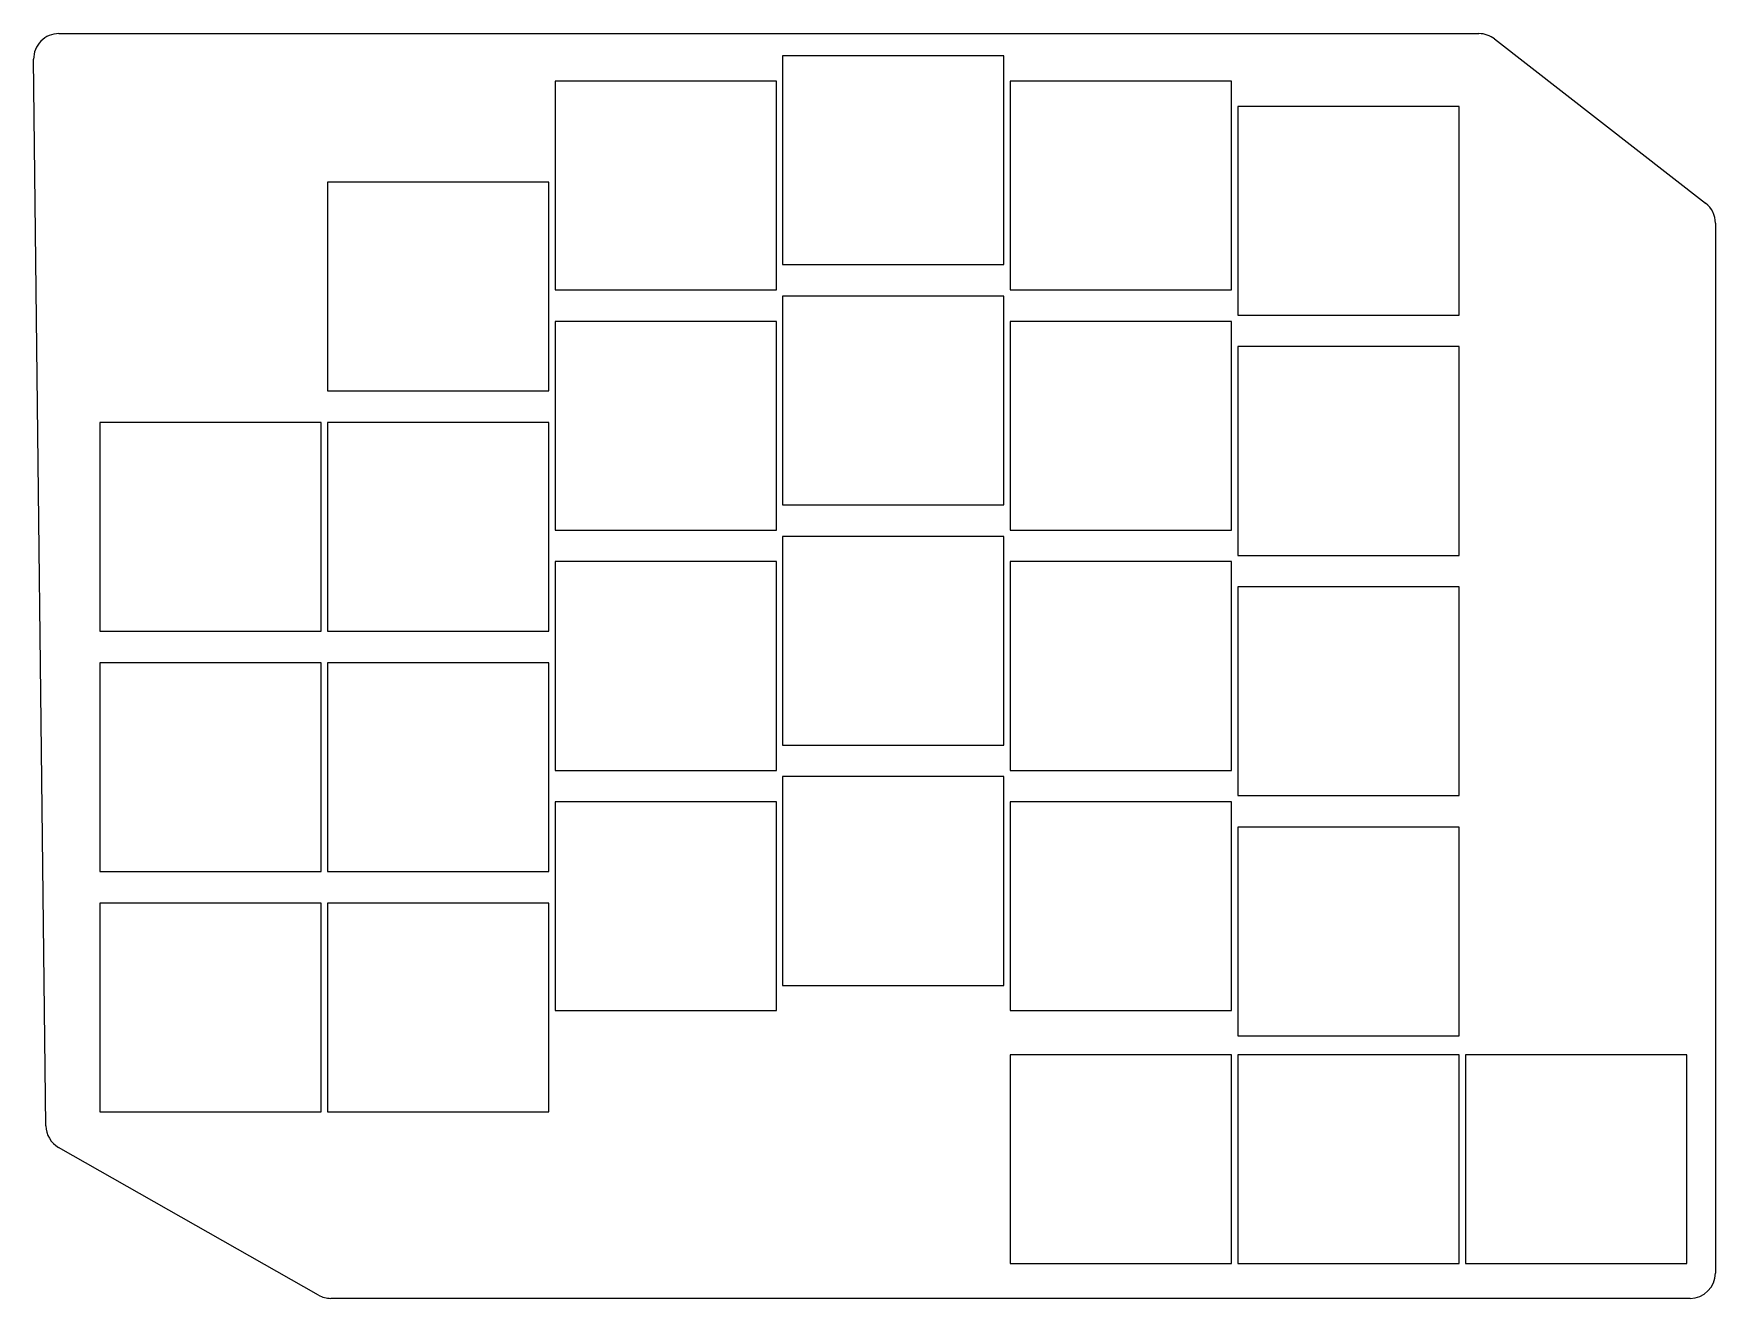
# Model space of a CAD drawing. Header units: millimetres. Extents: x 86 to 219, y -173 to -73.
import ezdxf

# ---------------------------------------------------------------- set-up
doc = ezdxf.new("R2010")
doc.units = ezdxf.units.MM

msp = doc.modelspace()

# ---------------------------------------------------------------- linework, layer by layer
for p, q in [((88.02, -73), (200.31, -73)), ((201.54, -73.42), (218.23, -86.4)), ((86.99, -159.35), (86.02, -75.02)), ((162.75, -74.75), (145.25, -74.75)), ((145.25, -74.75), (145.25, -91.25)), ((162.75, -91.25), (162.75, -74.75)), ((144.75, -76.75), (127.25, -76.75)), ((127.25, -76.75), (127.25, -93.25)), ((144.75, -93.25), (144.75, -76.75)), ((180.75, -76.75), (163.25, -76.75)), ((163.25, -76.75), (163.25, -93.25)), ((180.75, -93.25), (180.75, -76.75)), ((198.75, -78.75), (181.25, -78.75)), ((181.25, -78.75), (181.25, -95.25)), ((198.75, -95.25), (198.75, -78.75)), ((126.75, -84.75), (109.25, -84.75)), ((109.25, -84.75), (109.25, -101.25)), ((126.75, -101.25), (126.75, -84.75)), ((219, -87.98), (219, -171)), ((145.25, -91.25), (162.75, -91.25)), ((127.25, -93.25), (144.75, -93.25)), ((162.75, -93.75), (145.25, -93.75)), ((145.25, -93.75), (145.25, -110.25)), ((162.75, -110.25), (162.75, -93.75)), ((163.25, -93.25), (180.75, -93.25)), ((181.25, -95.25), (198.75, -95.25)), ((144.75, -95.75), (127.25, -95.75)), ((127.25, -95.75), (127.25, -112.25)), ((144.75, -112.25), (144.75, -95.75)), ((180.75, -95.75), (163.25, -95.75)), ((163.25, -95.75), (163.25, -112.25)), ((180.75, -112.25), (180.75, -95.75)), ((198.75, -97.75), (181.25, -97.75)), ((181.25, -97.75), (181.25, -114.25)), ((198.75, -114.25), (198.75, -97.75)), ((109.25, -101.25), (126.75, -101.25)), ((108.75, -103.75), (91.25, -103.75)), ((91.25, -103.75), (91.25, -120.25)), ((108.75, -120.25), (108.75, -103.75)), ((126.75, -103.75), (109.25, -103.75)), ((109.25, -103.75), (109.25, -120.25)), ((126.75, -120.25), (126.75, -103.75)), ((145.25, -110.25), (162.75, -110.25)), ((127.25, -112.25), (144.75, -112.25)), ((162.75, -112.75), (145.25, -112.75)), ((145.25, -112.75), (145.25, -129.25)), ((162.75, -129.25), (162.75, -112.75)), ((163.25, -112.25), (180.75, -112.25)), ((181.25, -114.25), (198.75, -114.25)), ((144.75, -114.75), (127.25, -114.75)), ((127.25, -114.75), (127.25, -131.25)), ((144.75, -131.25), (144.75, -114.75)), ((180.75, -114.75), (163.25, -114.75)), ((163.25, -114.75), (163.25, -131.25)), ((180.75, -131.25), (180.75, -114.75)), ((198.75, -116.75), (181.25, -116.75)), ((181.25, -116.75), (181.25, -133.25)), ((198.75, -133.25), (198.75, -116.75)), ((91.25, -120.25), (108.75, -120.25)), ((109.25, -120.25), (126.75, -120.25)), ((108.75, -122.75), (91.25, -122.75)), ((91.25, -122.75), (91.25, -139.25)), ((108.75, -139.25), (108.75, -122.75)), ((126.75, -122.75), (109.25, -122.75)), ((109.25, -122.75), (109.25, -139.25)), ((126.75, -139.25), (126.75, -122.75)), ((145.25, -129.25), (162.75, -129.25)), ((127.25, -131.25), (144.75, -131.25)), ((163.25, -131.25), (180.75, -131.25)), ((162.75, -131.75), (145.25, -131.75)), ((145.25, -131.75), (145.25, -148.25)), ((162.75, -148.25), (162.75, -131.75)), ((144.75, -133.75), (127.25, -133.75)), ((127.25, -133.75), (127.25, -150.25)), ((144.75, -150.25), (144.75, -133.75)), ((180.75, -133.75), (163.25, -133.75)), ((163.25, -133.75), (163.25, -150.25)), ((180.75, -150.25), (180.75, -133.75)), ((181.25, -133.25), (198.75, -133.25)), ((198.75, -135.75), (181.25, -135.75)), ((181.25, -135.75), (181.25, -152.25)), ((198.75, -152.25), (198.75, -135.75)), ((91.25, -139.25), (108.75, -139.25)), ((109.25, -139.25), (126.75, -139.25)), ((108.75, -141.75), (91.25, -141.75)), ((91.25, -141.75), (91.25, -158.25)), ((108.75, -158.25), (108.75, -141.75)), ((126.75, -141.75), (109.25, -141.75)), ((109.25, -141.75), (109.25, -158.25)), ((126.75, -158.25), (126.75, -141.75)), ((145.25, -148.25), (162.75, -148.25)), ((127.25, -150.25), (144.75, -150.25)), ((163.25, -150.25), (180.75, -150.25)), ((181.25, -152.25), (198.75, -152.25)), ((180.75, -153.75), (163.25, -153.75)), ((163.25, -153.75), (163.25, -170.25)), ((180.75, -170.25), (180.75, -153.75)), ((198.75, -153.75), (181.25, -153.75)), ((181.25, -153.75), (181.25, -170.25)), ((198.75, -170.25), (198.75, -153.75)), ((216.75, -153.75), (199.25, -153.75)), ((199.25, -153.75), (199.25, -170.25)), ((216.75, -170.25), (216.75, -153.75)), ((91.25, -158.25), (108.75, -158.25)), ((109.25, -158.25), (126.75, -158.25)), ((108.54, -172.74), (88, -161.07)), ((163.25, -170.25), (180.75, -170.25)), ((181.25, -170.25), (198.75, -170.25)), ((199.25, -170.25), (216.75, -170.25)), ((217, -173), (109.53, -173))]:
    msp.add_line(p, q)
for centre, start, end in [((88.02, -75), 90, 180.6548), ((200.31, -75), 52.125, 90), ((217, -87.98), 0, 52.125), ((88.99, -159.33), 180.6548, 240.3956), ((217, -171), 270, 0), ((109.53, -171), 240.3956, 270)]:
    msp.add_arc(centre, 2, start, end)

doc.saveas('drawing.dxf')
